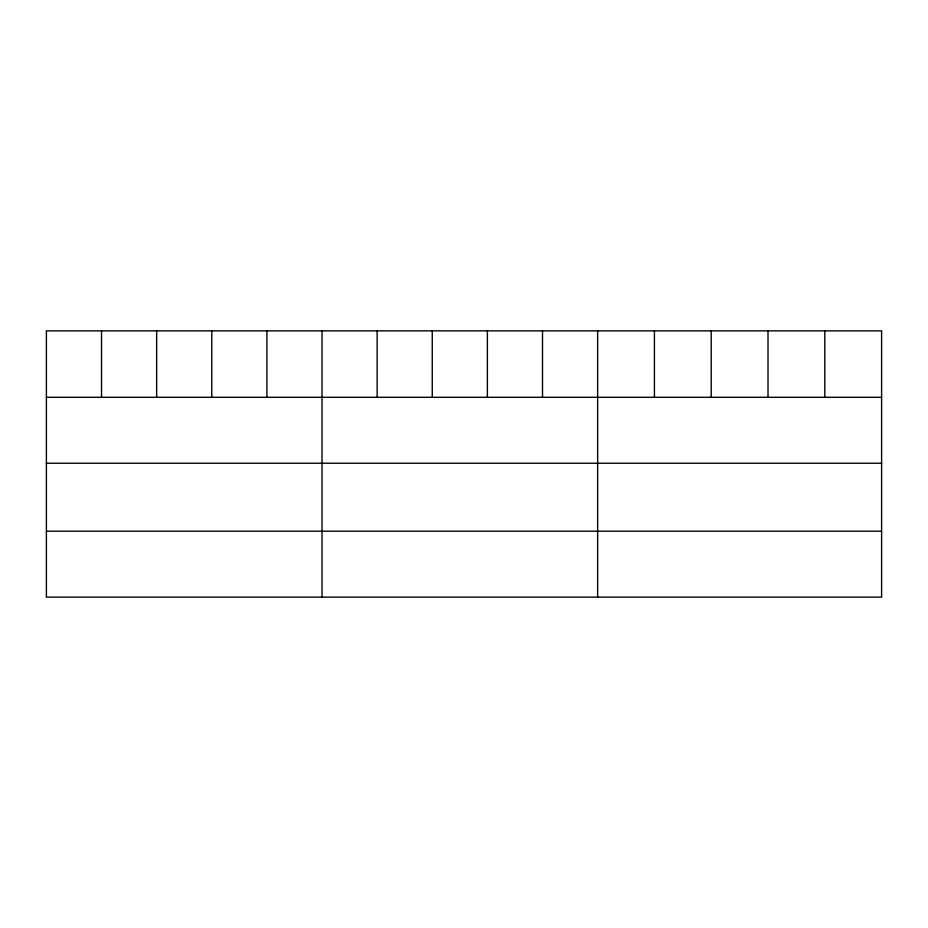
<?xml version="1.0" encoding="UTF-8"?>
<svg xmlns="http://www.w3.org/2000/svg" width="928" height="928" viewBox="0 0 928 928"><rect width="100%" height="100%" fill="white"/><g stroke="black" fill="none" stroke-linecap="round" stroke-linejoin="round"><path stroke-width="1.39" d="M881.6 397.288L881.6 597.145L46.4 597.145L46.4 330.855L881.6 330.855L881.6 397.288L46.4 397.288M46.4 463.246L881.6 463.246M46.4 531.199L881.6 531.199M824.806 330.855L824.806 397.288M768.013 330.855L768.013 397.288M711.219 330.855L711.219 397.288M654.426 330.855L654.426 397.288M597.632 330.855L597.632 597.145M542.509 330.855L542.509 397.288M487.386 330.855L487.386 397.288M432.262 330.855L432.262 397.288M377.139 330.855L377.139 397.288M322.016 330.855L322.016 597.145M266.893 330.855L266.893 397.288M211.77 330.855L211.77 397.288M156.646 330.855L156.646 397.288M101.523 330.855L101.523 397.288"/></g></svg>
